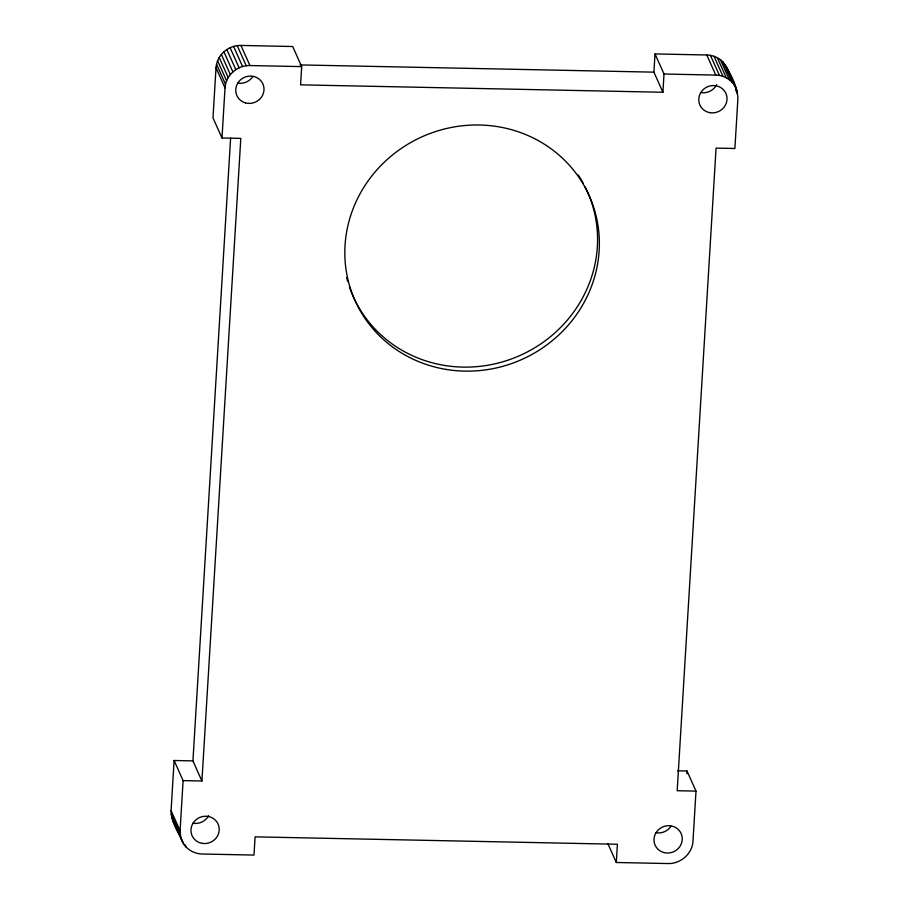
<?xml version="1.0" encoding="UTF-8"?>
<svg xmlns="http://www.w3.org/2000/svg" width="909" height="909" viewBox="0 0 909 909"><rect width="100%" height="100%" fill="white"/><g stroke="black" fill="none" stroke-linecap="round" stroke-linejoin="round"><path stroke-width="1.36" d="M677.603 770.809L687.011 771.002L696.01 791.114L692.976 841.245C692.317 853.801 680.489 863.982 668.07 863.55L616.302 862.493L617.404 844.256L255.088 836.848L253.986 855.074L202.218 854.017C194.969 853.858 187.879 850.245 183.754 844.234C179.198 833.348 171.085 822.872 171.085 810.646L174.108 760.503L192.935 760.89L201.923 781.001L183.107 780.615L174.108 760.503M696.01 791.114L677.182 790.728L716.065 148.11L734.892 148.497L737.915 98.354C737.21 85.23 730.154 72.743 723.007 61.994C718.78 57.631 712.838 55.142 706.782 54.983L655.014 53.926L664.013 74.027L662.911 92.264L300.584 84.844L301.686 66.618L292.698 46.507L240.93 45.45C228.511 45.018 216.683 55.199 216.024 67.755L212.99 117.886L221.989 137.998L240.805 138.384L201.923 781.001M182.016 841.143L180.8 837.814L180.073 830.746L183.107 780.615M221.989 137.998L225.023 87.866C225.671 75.299 237.51 65.13 249.93 65.55L301.686 66.618M192.935 760.89L230.613 138.088M662.911 92.264L653.912 72.152L655.014 53.926M686.84 773.786L687.011 771.002M300.084 64.914L653.912 72.152M664.013 74.027L715.769 75.083C724.212 75.22 732.427 80.219 735.983 87.957M173.017 821.043L174.767 824.133M737.199 91.298L726.984 67.857M725.246 64.766L734.233 84.867M735.597 89.764L737.279 93.536M723.007 61.994L732.006 82.105M720.348 59.619L729.336 79.719M717.303 57.687L726.302 77.788M713.985 56.244L722.973 76.356M710.44 55.335L719.439 75.447M706.782 54.983L715.769 75.083M607.871 843.643L616.302 862.493M240.93 45.45L249.93 65.55M237.238 45.655L246.225 65.755M233.59 46.416L242.589 66.516M230.102 47.711L239.09 67.823M226.841 49.518L235.829 69.629M223.898 51.779L232.886 71.891M221.33 54.449L230.329 74.561M219.217 57.46L228.204 77.572M217.603 60.733L226.602 80.844M216.535 64.198L225.523 84.298M216.024 67.755L225.023 87.866M171.085 810.646L180.073 830.746M184.868 844.484L185.993 847.006M171.153 814.214L180.152 834.314M171.801 817.702L183.754 844.234M716.633 84.617A14.26 13.555 -24.1 0 1 701.237 92.627M670.933 826.349A14.26 13.555 -24.1 0 1 655.855 832.678M252.691 76.72A14.26 13.555 -24.1 0 1 237.613 83.049M208.604 815.714A14.26 13.555 -24.1 0 1 192.958 823.224M585.226 187.061A128.294 122.011 -24.1 0 1 517.63 356.51A128.294 122.011 -24.1 0 1 349.42 286.903M347.727 281.597A128.294 122.011 -24.1 0 1 346.624 277.552M578.249 174.994A128.294 122.011 -24.1 0 1 583.294 183.368M710.236 112.727A14.26 13.555 -24.1 0 0 726.257 94.252A14.26 13.555 -24.1 0 0 702.202 90.661A14.26 13.555 -24.1 0 0 710.236 112.727M663.661 852.494A14.26 13.555 -24.1 0 0 681.966 836.11A14.26 13.555 -24.1 0 0 658.718 829.497A14.26 13.555 -24.1 0 0 663.661 852.494M245.419 102.876A14.26 13.555 -24.1 0 0 263.724 86.48A14.26 13.555 -24.1 0 0 240.476 79.867A14.26 13.555 -24.1 0 0 245.419 102.876M201.957 843.325A14.26 13.555 -24.1 0 0 218.603 825.372A14.26 13.555 -24.1 0 0 194.731 820.975A14.26 13.555 -24.1 0 0 201.957 843.325M446.149 369.418A128.294 122.011 -24.1 0 0 592.975 205.207A128.294 122.011 -24.1 0 0 377.167 169.574A128.294 122.011 -24.1 0 0 446.149 369.418"/></g></svg>
